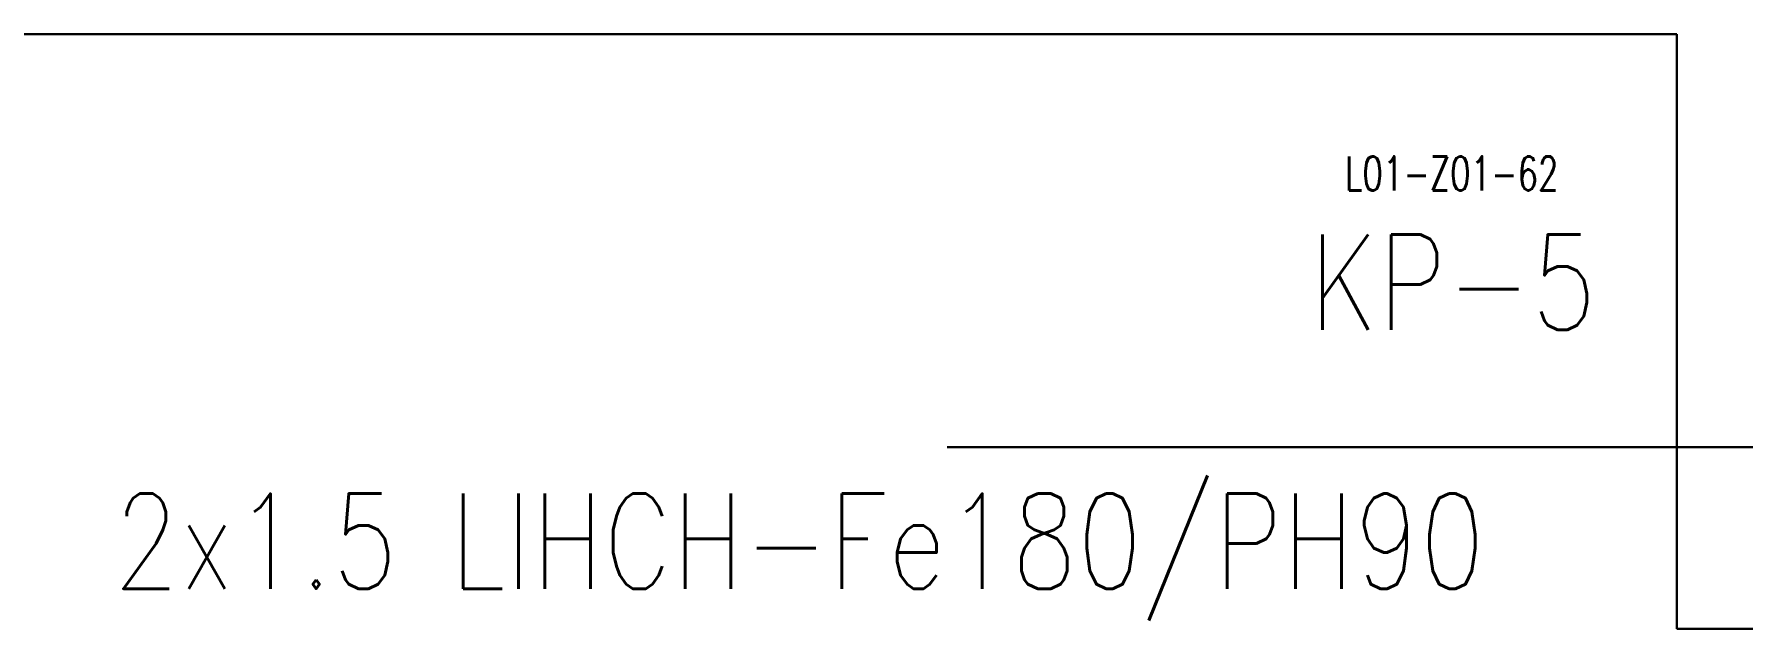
# Model space of a CAD drawing. Extents: x -3709 to 34962, y 0 to 8245.
# Drawn here: x 5329 to 5832, y 2560 to 2735 of the extents above; entities that cross this region are included whole.
import ezdxf

# ---------------------------------------------------------------- set-up
doc = ezdxf.new("R2010")
doc.units = 0
for name, color, linetype, lineweight in [('E-DEDEKTÖR NUMARALARI', 20, 'Continuous', 30), ('E-MODÜL HATTI', 6, 'Continuous', 30), ('E-YAZI', 7, 'Continuous', 30)]:
    doc.layers.add(name, color=color, linetype=linetype, lineweight=lineweight)
doc.styles.add('E-YAZI', font='txttw.shx')

msp = doc.modelspace()

# ---------------------------------------------------------------- linework, layer by layer
at = {"layer": 'E-MODÜL HATTI', "ltscale": 50}
for p, q in [((5812.19, 2734.81), (5080.24, 2734.81)), ((5812.19, 2734.81), (5812.19, 2559.81)), ((5812.19, 2559.81), (6121.19, 2559.81))]:
    msp.add_line(p, q, dxfattribs=at)
at = {"layer": 'E-YAZI', "color": 3}
msp.add_line((5597.69, 2613.31), (6121.19, 2613.31), dxfattribs=at)

# ---------------------------------------------------------------- texts
at = {"layer": 'E-DEDEKTÖR NUMARALARI', "style": 'E-YAZI', "width": 0.7}
msp.add_text('L01-Z01-62', height=10, dxfattribs=at).set_placement((5714.69, 2688.81))
at = {"layer": 'E-YAZI', "color": 3, "style": 'E-YAZI', "width": 0.8}
for s, p in [('KP-5', (5704.19, 2647.81)), ('2x1.5 LIHCH-Fe180/PH90', (5352.61, 2571.59))]:
    msp.add_text(s, height=28, dxfattribs=at).set_placement(p)

doc.saveas('drawing.dxf')
